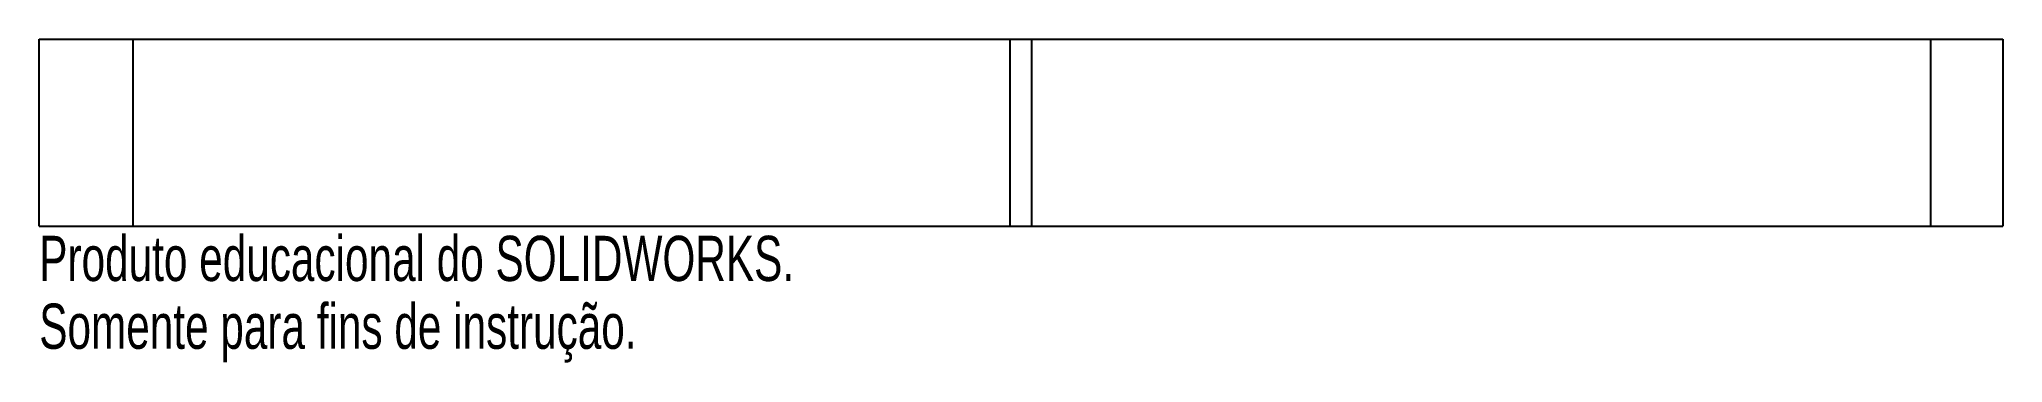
# Paper-space layout '_Frontal' of a CAD drawing. Header units: millimetres. Extents: x 0 to 210, y -20 to 15.
import ezdxf

# ---------------------------------------------------------------- set-up
doc = ezdxf.new("R2010")
doc.units = ezdxf.units.MM
doc.styles.add('SLDTEXTSTYLE0', font='TXT', dxfattribs={"width": 0.7})

psp = doc.layouts.new('_Frontal')

# ---------------------------------------------------------------- linework, layer by layer
at = {"color": 7, "linetype": 'Continuous', "lineweight": 25}
for p, q in [((0, 15), (210, 15)), ((0, -5), (0, 15)), ((10, 15), (10, -5)), ((103.83, -5), (103.83, 15)), ((106.14, 15), (106.14, -5)), ((202.32, -5), (202.32, 15)), ((210, 15), (210, -5)), ((0, -5), (210, -5))]:
    psp.add_line(p, q, dxfattribs=at)

# ---------------------------------------------------------------- texts
at = {"color": 7, "linetype": 'Continuous', "char_height": 4.8336, "attachment_point": 1, "style": 'SLDTEXTSTYLE0'}
for s, insert in [('Produto educacional do SOLIDWORKS.', (0, -6.02)), ('Somente para fins de instrução.', (0, -13.27))]:
    psp.add_mtext(s, dxfattribs=dict(at, insert=insert))

doc.saveas('drawing.dxf')
